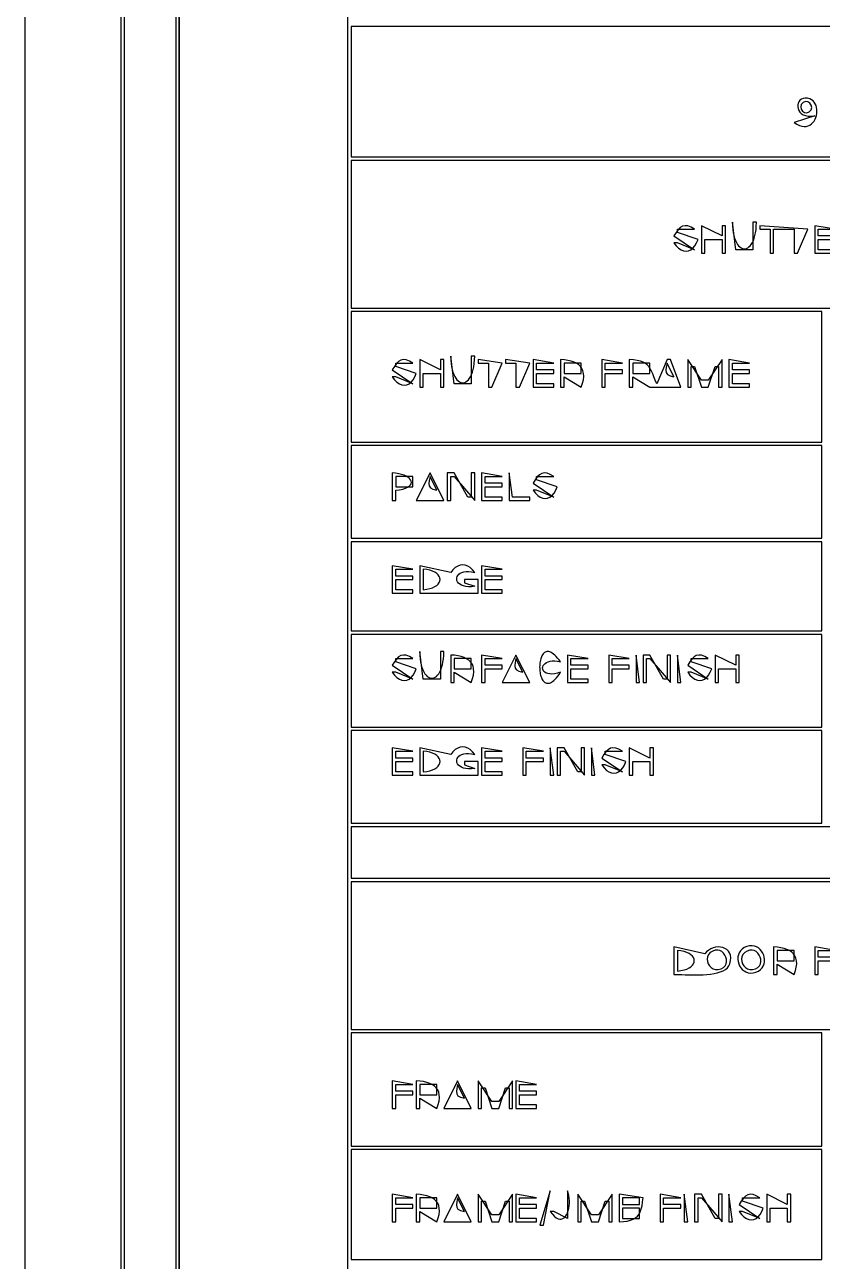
# Model space of a CAD drawing. Extents: x 0 to 2384, y 0 to 1684.
# Drawn here: x 0 to 232.2, y 831.5 to 1191.5 of the extents above; entities that cross this region are included whole.
import ezdxf

# ---------------------------------------------------------------- set-up
doc = ezdxf.new("R2010")
doc.units = 0
doc.layers.add('C251', color=251, linetype='CONTINUOUS')
doc.layers.add('C7', color=7, linetype='CONTINUOUS')

msp = doc.modelspace()

# ---------------------------------------------------------------- linework, layer by layer
at = {"layer": 'C251'}
for points in [[(28, 1664), (28, 19), (2356, 19), (2356, 20), (29, 20), (29, 1663), (2356, 1663), (2337, 1664), (2298, 1664), (2160, 1664), (1683, 1664), (28, 1664)], [(44, 1649), (44, 35), (2341, 35), (2341, 367), (2340, 367), (2340, 36), (45, 36), (45, 1648), (2340, 1648), (2340, 368), (2341, 368), (2341, 1649), (44, 1649)]]:
    msp.add_lwpolyline(points, dxfattribs=at)
at = {"layer": 'C7'}
for points in [[(0, 1684), (0, 0), (2384, 0), (2384, 1684), (0, 1684)], [(45, 1648), (45, 36), (2048, 36), (2048, 1648), (45, 1648)], [(94, 1513), (94, 449), (455, 449), (455, 1513), (94, 1513)], [(95, 1191), (95, 1153), (454, 1153), (454, 1191), (95, 1191)], [(230, 1165), (224, 1163), (224.7846, 1162.5031), (225.5274, 1162.1563), (226.2269, 1161.9487), (226.8813, 1161.8689), (227.489, 1161.9061), (228.0481, 1162.049), (228.5572, 1162.2867), (229.0144, 1162.608), (229.4182, 1163.0019), (229.7667, 1163.4572), (230.0584, 1163.9629), (230.2916, 1164.5079), (230.4645, 1165.0811), (230.5755, 1165.6714), (230.623, 1166.2678), (230.6051, 1166.8591), (230.5203, 1167.4344), (230.3668, 1167.9824), (230.1431, 1168.4921), (229.8473, 1168.9525), (229.4778, 1169.3524), (229.033, 1169.6808), (228.5111, 1169.9266), (227.9105, 1170.0787)], [(227.9104, 1170.0787), (227.2152, 1170.1203), (226.6108, 1170.0236), (226.0995, 1169.8076), (225.6836, 1169.4916), (225.3654, 1169.0947), (225.1472, 1168.636), (225.0312, 1168.1348), (225.0198, 1167.6102), (225.1153, 1167.0814), (225.3199, 1166.5675), (225.6358, 1166.0878), (226.0656, 1165.6614), (226.6113, 1165.3074), (227.2753, 1165.0452), (228.0599, 1164.8937), (228.9673, 1164.8722), (230, 1165)], [(226.6026, 1168.8434), (226.0654, 1168.2691), (225.8974, 1167.6017), (226.0357, 1166.9351), (226.4176, 1166.3632), (226.9804, 1165.9802), (227.6612, 1165.88), (228.3973, 1166.1566), (228.9344, 1166.7307), (229.1024, 1167.3982), (228.9641, 1168.0648), (228.5821, 1168.6366), (228.0194, 1169.0197), (227.3386, 1169.1199), (226.6026, 1168.8434)], [(95, 1152), (95, 1109), (371, 1109), (371, 1152), (95, 1152)], [(206, 1134), (206.0316, 1132.8981), (206.1158, 1131.8809), (206.2484, 1130.9485), (206.425, 1130.1009), (206.6415, 1129.3381), (206.8938, 1128.66), (207.1776, 1128.0667), (207.4886, 1127.5581), (207.8228, 1127.1343), (208.1759, 1126.7953), (208.5437, 1126.541), (208.922, 1126.3715), (209.3066, 1126.2867), (209.6933, 1126.2867), (210.0779, 1126.3715), (210.4561, 1126.541), (210.8239, 1126.7953), (211.177, 1127.1344), (211.5112, 1127.5582), (211.8223, 1128.0667), (212.1061, 1128.6601), (212.3583, 1129.3382), (212.5749, 1130.101), (212.7515, 1130.9486), (212.884, 1131.881), (212.9682, 1132.8981), (213, 1134), (212, 1134), (212, 1126), (207, 1126), (206, 1134)], [(189, 1130), (195, 1126), (190, 1128), (189, 1128), (189.6677, 1127.1092), (190.3676, 1126.4255), (191.0869, 1125.9453), (191.8126, 1125.6649), (192.5321, 1125.5809), (193.2325, 1125.6896), (193.901, 1125.9876), (194.5248, 1126.4711), (195.0911, 1127.1368), (195.5871, 1127.9809), (196, 1129), (190, 1131), (190, 1132), (195, 1132), (193.9652, 1132.5943), (193.0521, 1132.9238), (192.2404, 1133.0002), (191.5102, 1132.8354), (190.8412, 1132.4411), (190.2132, 1131.8292), (189.6062, 1131.0116), (189, 1130)], [(197, 1133), (197, 1125), (198, 1125), (198, 1129), (203, 1129), (203, 1125), (204, 1125), (204, 1133), (203, 1133), (203, 1130), (197, 1133)], [(214, 1133), (214, 1132), (217, 1132), (217, 1125), (218, 1125), (218, 1132), (224, 1132), (224, 1125), (225, 1125), (228, 1132), (214, 1133)], [(230, 1133), (230, 1125), (236, 1125), (236, 1126), (231, 1126), (231, 1129), (236, 1129), (236, 1130), (231, 1130), (231, 1132), (236, 1132), (230, 1133)], [(95, 1108), (95, 1070), (232, 1070), (232, 1108), (95, 1108)], [(124, 1095), (124.0317, 1093.8981), (124.1159, 1092.881), (124.2484, 1091.9486), (124.425, 1091.101), (124.6416, 1090.3382), (124.8938, 1089.6601), (125.1776, 1089.0668), (125.4887, 1088.5582), (125.8229, 1088.1344), (126.1759, 1087.7954), (126.5437, 1087.5411), (126.922, 1087.3716), (127.3066, 1087.2868), (127.6933, 1087.2868), (128.0779, 1087.3716), (128.4562, 1087.5411), (128.824, 1087.7954), (129.177, 1088.1344), (129.5112, 1088.5582), (129.8223, 1089.0668), (130.1061, 1089.6601), (130.3583, 1090.3382), (130.5749, 1091.101), (130.7515, 1091.9486), (130.884, 1092.881), (130.9682, 1093.8981), (131, 1095), (130, 1095), (130, 1087), (125, 1087), (124, 1095)], [(107, 1091), (113, 1087), (108, 1089), (107, 1089), (107.6677, 1088.1092), (108.3676, 1087.4255), (109.0868, 1086.9453), (109.8126, 1086.6649), (110.5321, 1086.5809), (111.2325, 1086.6896), (111.901, 1086.9876), (112.5248, 1087.4711), (113.0911, 1088.1368), (113.5871, 1088.9809), (114, 1090), (108, 1092), (108, 1093), (113, 1093), (111.9652, 1093.5943), (111.0521, 1093.9238), (110.2404, 1094.0002), (109.5102, 1093.8354), (108.8412, 1093.4411), (108.2132, 1092.8292), (107.6062, 1092.0116), (107, 1091)], [(115, 1094), (115, 1086), (116, 1086), (116, 1090), (121, 1090), (121, 1086), (122, 1086), (122, 1094), (121, 1094), (121, 1091), (115, 1094)], [(132, 1094), (132, 1093), (135, 1093), (135, 1086), (136, 1086), (139, 1093), (132, 1094)], [(140, 1094), (140, 1093), (143, 1093), (143, 1086), (144, 1086), (147, 1093), (140, 1094)], [(148, 1094), (148, 1086), (154, 1086), (154, 1087), (149, 1087), (149, 1090), (154, 1090), (154, 1091), (149, 1091), (149, 1093), (154, 1093), (148, 1094)], [(156, 1094), (156, 1086), (157, 1086), (157, 1089), (162, 1086), (162.3844, 1087.1257), (162.6231, 1088.1578), (162.7211, 1089.0985), (162.6837, 1089.9497), (162.516, 1090.7135), (162.2232, 1091.3921), (161.8105, 1091.9875), (161.283, 1092.5017), (160.6461, 1092.9369), (159.9048, 1093.2951), (159.0644, 1093.5785), (158.13, 1093.789), (157.1068, 1093.9288), (156, 1094)], [(157, 1093), (157, 1090), (162, 1090), (162, 1093), (157, 1093)], [(168, 1094), (168, 1086), (169, 1086), (169, 1090), (174, 1090), (174, 1091), (169, 1091), (169, 1093), (174, 1093), (168, 1094)], [(176, 1094), (176, 1086), (177, 1086), (177, 1089), (182, 1086), (190, 1086), (191, 1086), (188, 1094), (187, 1094), (184, 1087), (183.5613, 1088.0636), (183.1698, 1089.0291), (182.8048, 1089.8995), (182.4451, 1090.6776), (182.0699, 1091.3662), (181.6583, 1091.9683), (181.1894, 1092.4866), (180.6422, 1092.9242), (179.9958, 1093.2838), (179.2293, 1093.5683), (178.3218, 1093.7805), (177.2523, 1093.9235), (176, 1094)], [(177, 1093), (177, 1090), (182, 1090), (182, 1093), (177, 1093)], [(187, 1093), (186.7557, 1091.8043), (186.6472, 1090.8924), (186.7459, 1090.2102), (187.1233, 1089.7035), (187.8508, 1089.3181), (189, 1089), (187, 1093)], [(193, 1094), (193, 1086), (194, 1086), (194, 1092), (195, 1092), (197, 1086), (199, 1086), (201, 1092), (202, 1092), (202, 1086), (203, 1086), (203, 1094), (199, 1088), (197, 1088), (193, 1094)], [(205, 1094), (205, 1086), (211, 1086), (211, 1087), (206, 1087), (206, 1090), (211, 1090), (211, 1091), (206, 1091), (206, 1093), (211, 1093), (205, 1094)], [(95, 1069), (95, 1042), (232, 1042), (232, 1069), (95, 1069)], [(107, 1061), (107, 1053), (108, 1053), (108, 1056), (109.1116, 1056.1258), (110.0575, 1056.312), (110.843, 1056.5504), (111.4735, 1056.8332), (111.9542, 1057.1523), (112.2904, 1057.5), (112.4876, 1057.8681), (112.551, 1058.2488), (112.486, 1058.6342), (112.2978, 1059.0162), (111.9919, 1059.387), (111.5735, 1059.7385), (111.048, 1060.063), (110.4206, 1060.3523), (109.6969, 1060.5986), (108.8819, 1060.794), (107.9812, 1060.9304), (107, 1061)], [(108, 1060), (108, 1057), (113, 1057), (113, 1060), (108, 1060)], [(118, 1061), (114, 1053), (121, 1053), (122, 1053), (118, 1061)], [(118, 1060), (117.7557, 1058.8043), (117.6472, 1057.8924), (117.7459, 1057.2102), (118.1233, 1056.7035), (118.8508, 1056.3181), (120, 1056), (118, 1060)], [(123, 1061), (123, 1053), (124, 1053), (124, 1060), (125, 1060), (131, 1053), (131, 1061), (130, 1061), (130, 1054), (129, 1054), (125, 1061), (123, 1061)], [(133, 1061), (133, 1053), (139, 1053), (139, 1054), (134, 1054), (134, 1057), (139, 1057), (139, 1058), (134, 1058), (134, 1060), (139, 1060), (133, 1061)], [(141, 1061), (141, 1053), (147, 1053), (147, 1054), (142, 1054), (141, 1061)], [(148, 1058), (154, 1054), (149, 1056), (148, 1056), (148.6677, 1055.1092), (149.3676, 1054.4255), (150.0869, 1053.9452), (150.8126, 1053.6649), (151.5321, 1053.5809), (152.2325, 1053.6896), (152.901, 1053.9875), (153.5248, 1054.4711), (154.0911, 1055.1368), (154.5871, 1055.9809), (155, 1057), (149, 1059), (149, 1060), (154, 1060), (152.9652, 1060.5943), (152.0521, 1060.9238), (151.2404, 1061.0002), (150.5102, 1060.8354), (149.8412, 1060.4411), (149.2132, 1059.8292), (148.6062, 1059.0116), (148, 1058)], [(95, 1041), (95, 1015), (232, 1015), (232, 1041), (95, 1041)], [(107, 1034), (107, 1026), (113, 1026), (113, 1027), (108, 1027), (108, 1030), (113, 1030), (113, 1031), (108, 1031), (108, 1033), (113, 1033), (107, 1034)], [(124, 1032), (115, 1034), (115, 1026), (132, 1026), (132, 1030), (128, 1030), (128, 1029), (131, 1028), (130.0232, 1027.8847), (129.1486, 1027.8704), (128.3756, 1027.9459), (127.7034, 1028.1001), (127.1313, 1028.3219), (126.6585, 1028.6001), (126.2843, 1028.9238), (126.0081, 1029.2818), (125.8291, 1029.6629), (125.7465, 1030.056), (125.7597, 1030.4502), (125.8679, 1030.8341), (126.0705, 1031.1968), (126.3666, 1031.5272), (126.7557, 1031.814), (127.2369, 1032.0463), (127.8095, 1032.2128), (128.4728, 1032.3026), (129.2262, 1032.3044), (130.0688, 1032.2073), (131, 1032), (130.338, 1032.8143), (129.6507, 1033.4477), (128.9443, 1033.9002), (128.2253, 1034.1716), (127.4999, 1034.2621), (126.7745, 1034.1716), (126.0555, 1033.9002), (125.3492, 1033.4477), (124.6619, 1032.8143), (124, 1032)], [(133, 1034), (133, 1026), (139, 1026), (139, 1027), (134, 1027), (134, 1030), (139, 1030), (139, 1031), (134, 1031), (134, 1033), (139, 1033), (133, 1034)], [(116, 1033), (116, 1027), (117.0284, 1027.1247), (117.9359, 1027.3231), (118.7224, 1027.5858), (119.3879, 1027.9038), (119.9324, 1028.2678), (120.3559, 1028.6687), (120.6584, 1029.0971), (120.8399, 1029.5439), (120.9004, 1030), (120.8399, 1030.456), (120.6584, 1030.9028), (120.3559, 1031.3312), (119.9324, 1031.7321), (119.3879, 1032.0961), (118.7224, 1032.4141), (117.9359, 1032.6768), (117.0284, 1032.8752), (116, 1033)], [(95, 1014), (95, 987), (232, 987), (232, 1014), (95, 1014)], [(107, 1005), (113, 1001), (108, 1003), (107, 1003), (107.6677, 1002.1092), (108.3676, 1001.4255), (109.0868, 1000.9453), (109.8126, 1000.6649), (110.5321, 1000.5809), (111.2325, 1000.6896), (111.901, 1000.9876), (112.5248, 1001.4711), (113.0911, 1002.1368), (113.5871, 1002.9809), (114, 1004), (108, 1006), (108, 1007), (113, 1007), (111.9652, 1007.5943), (111.0521, 1007.9238), (110.2404, 1008.0003), (109.5102, 1007.8354), (108.8412, 1007.4412), (108.2132, 1006.8293), (107.6062, 1006.0116), (107, 1005)], [(115, 1009), (115.0317, 1007.8981), (115.1159, 1006.881), (115.2484, 1005.9486), (115.425, 1005.101), (115.6416, 1004.3382), (115.8938, 1003.6601), (116.1776, 1003.0667), (116.4887, 1002.5582), (116.8229, 1002.1344), (117.1759, 1001.7953), (117.5437, 1001.541), (117.922, 1001.3715), (118.3066, 1001.2867), (118.6933, 1001.2867), (119.0779, 1001.3715), (119.4562, 1001.541), (119.824, 1001.7953), (120.177, 1002.1343), (120.5112, 1002.5581), (120.8223, 1003.0667), (121.1061, 1003.66), (121.3583, 1004.3381), (121.5749, 1005.1009), (121.7515, 1005.9485), (121.884, 1006.8809), (121.9682, 1007.8981), (122, 1009), (121, 1009), (121, 1001), (116, 1001), (115, 1009)], [(124, 1008), (124, 1000), (125, 1000), (125, 1003), (130, 1000), (130.3844, 1001.1257), (130.6231, 1002.1578), (130.7211, 1003.0984), (130.6837, 1003.9496), (130.516, 1004.7134), (130.2232, 1005.392), (129.8105, 1005.9873), (129.283, 1006.5016), (128.6461, 1006.9368), (127.9048, 1007.295), (127.0644, 1007.5784), (126.13, 1007.7889), (125.1068, 1007.9288), (124, 1008)], [(133, 1008), (133, 1000), (134, 1000), (134, 1004), (139, 1004), (139, 1005), (134, 1005), (134, 1007), (139, 1007), (133, 1008)], [(143, 1008), (139, 1000), (146, 1000), (147, 1000), (143, 1008)], [(156, 1003), (155.0668, 1002.7139), (154.2269, 1002.5401), (153.4797, 1002.4678), (152.8244, 1002.4861), (152.2604, 1002.5842), (151.787, 1002.7513), (151.4037, 1002.9767), (151.1096, 1003.2495), (150.9042, 1003.5589), (150.7868, 1003.8942), (150.7567, 1004.2445), (150.8132, 1004.599), (150.9558, 1004.9469), (151.1837, 1005.2774), (151.4963, 1005.5798), (151.8929, 1005.8432), (152.3729, 1006.0568), (152.9356, 1006.2098), (153.5803, 1006.2914), (154.3063, 1006.2908), (155.1131, 1006.1973), (156, 1006), (155.5529, 1006.5994), (155.1232, 1007.1252), (154.711, 1007.5802), (154.316, 1007.9673), (153.9383, 1008.2891), (153.5777, 1008.5486), (153.2344, 1008.7484), (152.9082, 1008.8914), (152.599, 1008.9804), (152.3069, 1009.0181), (152.0318, 1009.0074), (151.7735, 1008.9511), (151.5322, 1008.8519), (151.3077, 1008.7126), (151.0999, 1008.5361), (150.9089, 1008.3251), (150.7346, 1008.0825), (150.5769, 1007.811), (150.4358, 1007.5134), (150.3113, 1007.1925), (150.2032, 1006.8511), (150.1116, 1006.492), (150.0364, 1006.118), (149.9776, 1005.7319), (149.935, 1005.3364), (149.9087, 1004.9345), (149.8986, 1004.5288), (149.9046, 1004.1222), (149.9268, 1003.7174), (149.965, 1003.3173), (150.0193, 1002.9246), (150.0895, 1002.5422), (150.1756, 1002.1728), (150.2776, 1001.8193), (150.3954, 1001.4843), (150.529, 1001.1708), (150.6783, 1000.8815), (150.8433, 1000.6192), (151.0239, 1000.3868), (151.2201, 1000.1869), (151.4318, 1000.0223), (151.659, 999.896), (151.9017, 999.8107), (152.1597, 999.7691), (152.4331, 999.7741), (152.7217, 999.8285), (153.0256, 999.935), (153.3447, 1000.0964), (153.679, 1000.3156), (154.0284, 1000.5954), (154.3928, 1000.9384), (154.7722, 1001.3476), (155.1665, 1001.8258), (155.5758, 1002.3756), (156, 1003)], [(158, 1008), (158, 1000), (164, 1000), (164, 1001), (159, 1001), (159, 1004), (164, 1004), (164, 1005), (159, 1005), (159, 1007), (164, 1007), (158, 1008)], [(170, 1008), (170, 1000), (171, 1000), (171, 1004), (176, 1004), (176, 1005), (171, 1005), (171, 1007), (176, 1007), (170, 1008)], [(178, 1008), (178, 1000), (179, 1000), (178, 1008)], [(180, 1008), (180, 1000), (181, 1000), (181, 1007), (182, 1007), (188, 1000), (188, 1008), (187, 1008), (187, 1001), (186, 1001), (182, 1008), (180, 1008)], [(190, 1008), (190, 1000), (191, 1000), (190, 1008)], [(193, 1005), (199, 1001), (194, 1003), (193, 1003), (193.6677, 1002.1092), (194.3676, 1001.4256), (195.0868, 1000.9453), (195.8126, 1000.665), (196.5321, 1000.5809), (197.2325, 1000.6897), (197.901, 1000.9876), (198.5248, 1001.4712), (199.0911, 1002.1368), (199.5871, 1002.9809), (200, 1004), (194, 1006), (194, 1007), (199, 1007), (197.9652, 1007.5943), (197.0521, 1007.9238), (196.2405, 1008.0003), (195.5102, 1007.8354), (194.8412, 1007.4412), (194.2133, 1006.8293), (193.6062, 1006.0116), (193, 1005)], [(201, 1008), (201, 1000), (202, 1000), (202, 1004), (207, 1004), (207, 1000), (208, 1000), (208, 1008), (207, 1008), (207, 1005), (201, 1008)], [(125, 1007), (125, 1004), (130, 1004), (130, 1007), (125, 1007)], [(143, 1007), (142.7557, 1005.8043), (142.6472, 1004.8925), (142.7459, 1004.2103), (143.1233, 1003.7036), (143.8508, 1003.3182), (145, 1003), (143, 1007)], [(95, 986), (95, 959), (232, 959), (232, 986), (95, 986)], [(107, 981), (107, 973), (113, 973), (113, 974), (108, 974), (108, 977), (113, 977), (113, 978), (108, 978), (108, 980), (113, 980), (107, 981)], [(124, 979), (115, 981), (115, 973), (132, 973), (132, 977), (128, 977), (128, 976), (131, 975), (130.0232, 974.8847), (129.1486, 974.8704), (128.3756, 974.9459), (127.7034, 975.1001), (127.1312, 975.3219), (126.6585, 975.6002), (126.2843, 975.9239), (126.0081, 976.2819), (125.8291, 976.663), (125.7465, 977.0562), (125.7597, 977.4503), (125.868, 977.8342), (126.0705, 978.1969), (126.3667, 978.5272), (126.7557, 978.8141), (127.2369, 979.0463), (127.8095, 979.2129), (128.4729, 979.3026), (129.2262, 979.3045), (130.0688, 979.2073), (131, 979), (130.338, 979.8143), (129.6507, 980.4477), (128.9444, 980.9002), (128.2253, 981.1716), (127.5, 981.2621), (126.7746, 981.1717), (126.0555, 980.9002), (125.3492, 980.4478), (124.6619, 979.8143), (124, 979)], [(116, 980), (116, 974), (117.0284, 974.1247), (117.9359, 974.323), (118.7224, 974.5858), (119.3879, 974.9038), (119.9324, 975.2678), (120.3559, 975.6686), (120.6584, 976.0971), (120.8398, 976.5439), (120.9003, 977), (120.8398, 977.456), (120.6583, 977.9028), (120.3558, 978.3313), (119.9323, 978.7321), (119.3879, 979.0961), (118.7224, 979.4141), (117.9359, 979.6769), (117.0284, 979.8752), (116, 980)], [(133, 981), (133, 973), (139, 973), (139, 974), (134, 974), (134, 977), (139, 977), (139, 978), (134, 978), (134, 980), (139, 980), (133, 981)], [(145, 981), (145, 973), (146, 973), (146, 977), (151, 977), (151, 978), (146, 978), (146, 980), (151, 980), (145, 981)], [(153, 981), (153, 973), (154, 973), (153, 981)], [(155, 981), (155, 973), (156, 973), (156, 980), (157, 980), (163, 973), (163, 981), (162, 981), (162, 974), (161, 974), (157, 981), (155, 981)], [(165, 981), (165, 973), (166, 973), (165, 981)], [(168, 978), (174, 974), (169, 976), (168, 976), (168.6677, 975.1092), (169.3676, 974.4256), (170.0868, 973.9453), (170.8126, 973.665), (171.5321, 973.5809), (172.2325, 973.6897), (172.901, 973.9876), (173.5248, 974.4712), (174.0911, 975.1368), (174.5871, 975.9809), (175, 977), (169, 979), (169, 980), (174, 980), (172.9652, 980.5943), (172.0521, 980.9238), (171.2405, 981.0003), (170.5102, 980.8354), (169.8412, 980.4412), (169.2133, 979.8293), (168.6062, 979.0116), (168, 978)], [(176, 981), (176, 973), (177, 973), (177, 977), (182, 977), (182, 973), (183, 973), (183, 981), (182, 981), (182, 978), (176, 981)], [(95, 958), (95, 943), (454, 943), (454, 958), (95, 958)], [(95, 942), (95, 899), (371, 899), (371, 942), (95, 942)], [(198, 921), (189, 923), (189, 915), (189.6592, 915.0045), (190.4248, 914.9918), (191.2819, 914.9679), (192.2156, 914.939), (193.2109, 914.9114), (194.253, 914.8913), (195.327, 914.8849), (196.4181, 914.8983), (197.5114, 914.9379), (198.5919, 915.0097), (199.6447, 915.12), (200.6551, 915.275), (201.6081, 915.4809), (202.4889, 915.7439), (203.2825, 916.0702), (203.9741, 916.4661), (204.5487, 916.9376), (204.9916, 917.4911), (205.2878, 918.1328)], [(190, 922), (190, 916), (191.0284, 916.1247), (191.9359, 916.323), (192.7224, 916.5858), (193.3879, 916.9038), (193.9323, 917.2678), (194.3558, 917.6686), (194.6583, 918.0971), (194.8398, 918.5439), (194.9003, 919), (194.8398, 919.456), (194.6584, 919.9028), (194.3559, 920.3313), (193.9324, 920.7321), (193.3879, 921.0961), (192.7224, 921.4141), (191.9359, 921.6769), (191.0284, 921.8752), (190, 922)], [(205.2878, 918.1327), (205.5025, 919.0523), (205.5467, 919.8793), (205.4377, 920.6125), (205.193, 921.2504), (204.8299, 921.7918), (204.3658, 922.2354), (203.8182, 922.5798), (203.2043, 922.8237), (202.5418, 922.9658), (201.8478, 923.0048), (201.1399, 922.9394), (200.4354, 922.7682), (199.7518, 922.49), (199.1064, 922.1035), (198.5167, 921.6072), (198, 921)], [(200.3033, 921.8248), (199.5827, 921.3514), (199.0812, 920.7747), (198.783, 920.1279), (198.6727, 919.4445), (198.7348, 918.7578), (198.9539, 918.1011), (199.3144, 917.5079), (199.8008, 917.0115), (200.3978, 916.6454), (201.0897, 916.4428), (201.8612, 916.4372), (202.6967, 916.662), (203.3819, 917.0488), (203.8697, 917.5471), (204.1745, 918.1271), (204.3105, 918.7587), (204.292, 919.412), (204.1335, 920.057), (203.8491, 920.6638), (203.4532, 921.2025), (202.9602, 921.643), (202.3844, 921.9554), (201.7401, 922.1098), (201.0415, 922.0763), (200.3032, 921.8248)], [(210.213, 923.1489), (209.471, 922.8185), (208.8612, 922.3955), (208.3783, 921.8955), (208.0172, 921.3337), (207.7728, 920.7258), (207.6398, 920.0872), (207.613, 919.4334), (207.6874, 918.7798), (207.8577, 918.142), (208.1188, 917.5353), (208.4655, 916.9753), (208.8926, 916.4774), (209.395, 916.0572), (209.9676, 915.7301), (210.6051, 915.5115), (211.3024, 915.417), (212.0543, 915.462), (212.8557, 915.662), (213.5888, 915.9882), (214.1889, 916.4072), (214.6614, 916.9033), (215.012, 917.4614), (215.2461, 918.0659), (215.3693, 918.7015), (215.3872, 919.3528), (215.3052, 920.0043), (215.1289, 920.6408), (214.8638, 921.2467), (214.5156, 921.8068), (214.0896, 922.3055), (213.5915, 922.7276), (213.0268, 923.0576), (212.4011, 923.2801), (211.7198, 923.3797), (210.9886, 923.3411), (210.2129, 923.1489)], [(210.3033, 921.8248), (209.5827, 921.3514), (209.0812, 920.7747), (208.783, 920.1279), (208.6727, 919.4445), (208.7348, 918.7578), (208.9539, 918.1011), (209.3144, 917.5079), (209.8008, 917.0115), (210.3978, 916.6454), (211.0897, 916.4428), (211.8612, 916.4372), (212.6967, 916.662), (213.3819, 917.0488), (213.8697, 917.5471), (214.1745, 918.1271), (214.3105, 918.7587), (214.292, 919.412), (214.1335, 920.057), (213.8491, 920.6638), (213.4532, 921.2025), (212.9602, 921.643), (212.3844, 921.9554), (211.7401, 922.1098), (211.0415, 922.0763), (210.3032, 921.8248)], [(218, 923), (218, 915), (219, 915), (219, 918), (224, 915), (224.3845, 916.1257), (224.6231, 917.1578), (224.7211, 918.0984), (224.6837, 918.9496), (224.516, 919.7135), (224.2232, 920.392), (223.8105, 920.9874), (223.283, 921.5016), (222.6461, 921.9368), (221.9048, 922.2951), (221.0643, 922.5784), (220.1299, 922.789), (219.1067, 922.9288), (218, 923)], [(219, 922), (219, 919), (224, 919), (224, 922), (219, 922)], [(230, 923), (230, 915), (231, 915), (231, 919), (236, 919), (236, 920), (231, 920), (231, 922), (236, 922), (230, 923)], [(95, 898), (95, 865), (232, 865), (232, 898), (95, 898)], [(107, 884), (107, 876), (108, 876), (108, 880), (113, 880), (113, 881), (108, 881), (108, 883), (113, 883), (107, 884)], [(114, 884), (114, 876), (115, 876), (115, 879), (120, 876), (120.3845, 877.1257), (120.6231, 878.1578), (120.7212, 879.0984), (120.6837, 879.9496), (120.516, 880.7135), (120.2232, 881.392), (119.8105, 881.9874), (119.2831, 882.5016), (118.6461, 882.9368), (117.9048, 883.2951), (117.0644, 883.5784), (116.13, 883.789), (115.1068, 883.9288), (114, 884)], [(115, 883), (115, 880), (120, 880), (120, 883), (115, 883)], [(126, 884), (122, 876), (129, 876), (130, 876), (126, 884)], [(126, 883), (125.7557, 881.8042), (125.6472, 880.8924), (125.7459, 880.2102), (126.1233, 879.7035), (126.8508, 879.3182), (128, 879), (126, 883)], [(132, 884), (132, 876), (133, 876), (133, 882), (134, 882), (136, 876), (138, 876), (140, 882), (141, 882), (141, 876), (142, 876), (142, 884), (138, 878), (136, 878), (132, 884)], [(143, 884), (143, 876), (149, 876), (149, 877), (144, 877), (144, 880), (149, 880), (149, 881), (144, 881), (144, 883), (149, 883), (143, 884)], [(95, 864), (95, 832), (232, 832), (232, 864), (95, 864)], [(107, 851), (107, 843), (108, 843), (108, 847), (113, 847), (113, 848), (108, 848), (108, 850), (113, 850), (107, 851)], [(114, 851), (114, 843), (115, 843), (115, 846), (120, 843), (120.3845, 844.1257), (120.6231, 845.1578), (120.7212, 846.0984), (120.6837, 846.9496), (120.516, 847.7135), (120.2232, 848.392), (119.8105, 848.9874), (119.2831, 849.5016), (118.6461, 849.9368), (117.9048, 850.2951), (117.0644, 850.5784), (116.13, 850.789), (115.1068, 850.9288), (114, 851)], [(115, 850), (115, 847), (120, 847), (120, 850), (115, 850)], [(126, 851), (122, 843), (129, 843), (130, 843), (126, 851)], [(126, 850), (125.7557, 848.8043), (125.6472, 847.8924), (125.7459, 847.2102), (126.1233, 846.7035), (126.8508, 846.3182), (128, 846), (126, 850)], [(132, 851), (132, 843), (133, 843), (133, 849), (134, 849), (136, 843), (138, 843), (140, 849), (141, 849), (141, 843), (142, 843), (142, 851), (138, 845), (136, 845), (132, 851)], [(143, 851), (143, 843), (149, 843), (149, 844), (144, 844), (144, 847), (149, 847), (149, 848), (144, 848), (144, 850), (149, 850), (143, 851)], [(153, 852), (150, 842), (151, 842), (153, 852)], [(158, 852), (158, 844), (154, 846), (153, 846), (153.5986, 845.1727), (154.175, 844.5438), (154.7268, 844.1), (155.2516, 843.828), (155.747, 843.7145), (156.2104, 843.7462), (156.6396, 843.9099), (157.0322, 844.1922), (157.3855, 844.58), (157.6974, 845.0597), (157.9653, 845.6184), (158.1869, 846.2425), (158.3596, 846.9188), (158.4812, 847.6341), (158.5491, 848.3751), (158.561, 849.1285), (158.5145, 849.8809), (158.4071, 850.6192), (158.2364, 851.3299), (158, 852)], [(161, 851), (161, 843), (162, 843), (162, 849), (163, 849), (165, 843), (167, 843), (169, 849), (170, 849), (170, 843), (171, 843), (171, 851), (167, 845), (165, 845), (161, 851)], [(173, 851), (173, 843), (174.2775, 843.0757), (175.3851, 843.2181), (176.3359, 843.435), (177.143, 843.734), (177.8195, 844.1227), (178.3785, 844.6088), (178.8332, 845.2), (179.1966, 845.9039), (179.4819, 846.7282), (179.7021, 847.6805), (179.8704, 848.7685), (180, 850), (173, 851)], [(174, 850), (174, 848), (179, 848), (179, 850), (174, 850)], [(185, 851), (185, 843), (186, 843), (186, 847), (191, 847), (191, 848), (186, 848), (186, 850), (191, 850), (185, 851)], [(192, 851), (192, 843), (193, 843), (192, 851)], [(195, 851), (195, 843), (196, 843), (196, 850), (197, 850), (203, 843), (203, 851), (202, 851), (202, 844), (201, 844), (197, 851), (195, 851)], [(205, 851), (205, 843), (206, 843), (205, 851)], [(208, 848), (214, 844), (209, 846), (208, 846), (208.6677, 845.1092), (209.3676, 844.4256), (210.0868, 843.9453), (210.8126, 843.665), (211.5321, 843.5809), (212.2325, 843.6897), (212.901, 843.9876), (213.5248, 844.4712), (214.0911, 845.1368), (214.5871, 845.9809), (215, 847), (209, 849), (209, 850), (214, 850), (212.9652, 850.5943), (212.0521, 850.9238), (211.2405, 851.0002), (210.5102, 850.8354), (209.8412, 850.4411), (209.2132, 849.8292), (208.6062, 849.0116), (208, 848)], [(216, 851), (216, 843), (217, 843), (217, 847), (222, 847), (222, 843), (223, 843), (223, 851), (222, 851), (222, 848), (216, 851)], [(174, 847), (174, 844), (179, 844), (179, 847), (174, 847)]]:
    msp.add_lwpolyline(points, dxfattribs=at)

doc.saveas('drawing.dxf')
